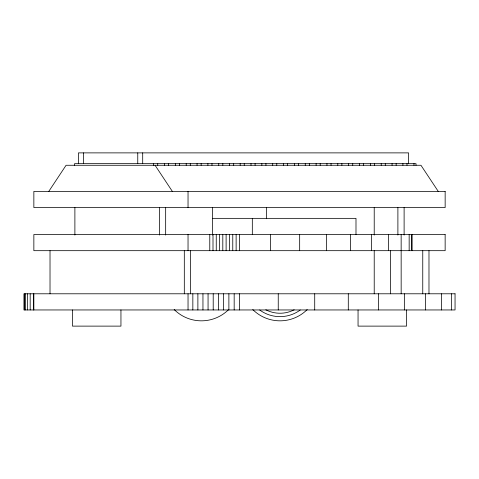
<?xml version="1.0" encoding="UTF-8"?>
<svg xmlns="http://www.w3.org/2000/svg" width="479" height="479" viewBox="0 0 479 479"><rect width="100%" height="100%" fill="white"/><g stroke="black" fill="none" stroke-linecap="round" stroke-linejoin="round"><path stroke-width="0.72" d="M48.774 191.408L66.078 165.273L420.957 165.273L438.261 191.408M212.502 218.352L355.993 218.352L355.993 234.518M155.064 165.273L172.362 191.408M451.577 293.789L451.577 309.955M441.566 293.789L441.566 309.955M428.98 250.679L428.98 293.789M425.621 293.789L425.621 309.955M422.759 250.679L422.759 293.789M416.017 165.273L416.017 163.656L74.556 163.656L74.556 165.273M413.976 163.656L413.976 165.273M411.94 234.518L411.94 250.679M411.82 234.518L411.82 250.679M409.162 234.518L409.162 250.679M408.599 163.656L408.599 152.879L78.436 152.879L78.436 163.656M406.988 163.656L406.988 165.273M406.551 309.955L406.551 326.121L358.053 326.121L358.053 309.955M404.354 293.789L404.354 309.955M404.114 207.575L404.114 235.075M402.911 163.656L402.911 165.273M401.151 234.518L401.163 293.789M397.893 207.575L397.893 235.075M396.139 163.656L396.139 165.273M392.061 163.656L392.061 165.273M390.385 250.679L390.385 293.789M388.397 234.518L388.397 250.679M385.29 163.656L385.29 165.273M381.212 163.656L381.212 165.273M378.374 293.789L378.374 309.955M374.434 163.656L374.434 165.273M374.219 207.575L374.219 235.075M374.219 250.679L374.219 293.789M371.387 234.518L371.387 250.679M370.363 163.656L370.363 165.273M363.585 163.656L363.585 165.273M359.513 163.656L359.513 165.273M352.736 163.656L352.736 165.273M350.604 234.518L350.604 250.679M348.664 163.656L348.664 165.273M348.293 293.789L348.293 309.955M341.886 163.656L341.886 165.273M337.809 163.656L337.809 165.273M331.037 163.656L331.037 165.273M326.959 163.656L326.959 165.273M326.534 234.518L326.534 250.679M320.188 163.656L320.188 165.273M316.11 163.656L316.11 165.273M314.715 293.789L314.715 309.955M309.332 163.656L309.332 165.273M305.261 163.656L305.261 165.273M299.668 234.518L299.668 250.679M298.483 163.656L298.483 165.273M294.411 163.656L294.411 165.273M287.634 163.656L287.634 165.273M283.562 163.656L283.562 165.273M278.245 293.789L278.245 309.955M276.784 163.656L276.784 165.273M272.707 163.656L272.707 165.273M270.497 234.518L270.497 250.679M266.444 207.575L266.444 218.723M265.935 163.656L265.935 165.273M261.857 163.656L261.857 165.273M255.085 163.656L255.085 165.273M252.319 218.352L252.319 234.518M251.008 163.656L251.008 165.273M244.23 163.656L244.23 165.273M240.159 163.656L240.159 165.273M239.5 234.518L239.5 250.679M239.5 293.789L239.5 309.955M236.129 234.518L236.129 250.679M234.171 293.789L234.171 309.955M233.68 163.656L233.68 165.273M232.77 234.518L232.77 250.679M229.609 163.656L229.609 165.273M229.435 234.518L229.435 250.679M228.878 293.789L228.878 309.955M226.112 234.518L226.112 250.679M223.621 293.789L223.621 309.955M222.831 163.656L222.831 165.273M222.807 234.518L222.807 250.679M219.52 234.518L219.52 250.679M218.759 163.656L218.759 165.273M218.4 293.789L218.4 309.955M216.251 234.518L216.251 250.679M213.209 293.789L213.209 309.955M212.999 234.518L212.999 250.679M212.556 207.575L212.556 235.075M211.981 163.656L211.981 165.273M209.772 234.518L209.772 250.679M208.06 293.789L208.06 309.955M207.91 163.656L207.91 165.273M202.952 293.789L202.952 309.955M201.132 163.656L201.132 165.273M197.881 293.789L197.881 309.955M197.055 163.656L197.055 165.273M192.845 293.789L192.845 309.955M190.534 250.679L190.534 293.789M190.283 163.656L190.283 165.273M188.037 191.408L188.037 207.575M188.037 234.518L188.037 250.679M188.037 293.789L188.037 309.955M186.205 163.656L186.205 165.273M184.313 250.679L184.313 293.789M179.433 163.656L179.433 165.273M175.356 163.656L175.356 165.273M168.578 163.656L168.578 165.273M165.662 207.575L165.662 235.075M164.507 163.656L164.507 165.273M159.441 207.575L159.441 235.075M157.729 163.656L157.729 165.273M153.657 163.656L153.657 165.273M142.7 152.879L142.7 163.656M137.76 152.879L137.76 163.656M120.948 309.955L120.948 326.121L72.449 326.121L72.449 309.955M83.376 152.879L83.376 163.656M74.886 207.575L74.886 235.075M50.02 250.679L50.02 293.789M33.847 293.789L33.847 309.955M33.59 293.789L33.59 309.955M30.183 293.789L30.183 309.955M27.495 293.789L27.495 309.955M25.543 293.789L25.543 309.955M24.351 293.789L24.351 309.955M228.645 309.554A38.494 38.494 0 0 1 174.2 309.554M307.213 309.554A38.494 38.494 0 0 1 252.774 309.554M300.273 309.997A34.302 34.302 0 0 1 259.708 309.997M294.166 309.805A30.913 30.913 0 0 1 265.821 309.805M445.153 191.408L33.853 191.408L33.853 207.575L445.153 207.575L445.153 191.408M445.147 234.518L33.853 234.518L33.853 250.679L445.147 250.679L445.147 234.518M455.05 293.789L23.95 293.789L23.95 309.955L455.05 309.955L455.05 293.789"/></g></svg>
